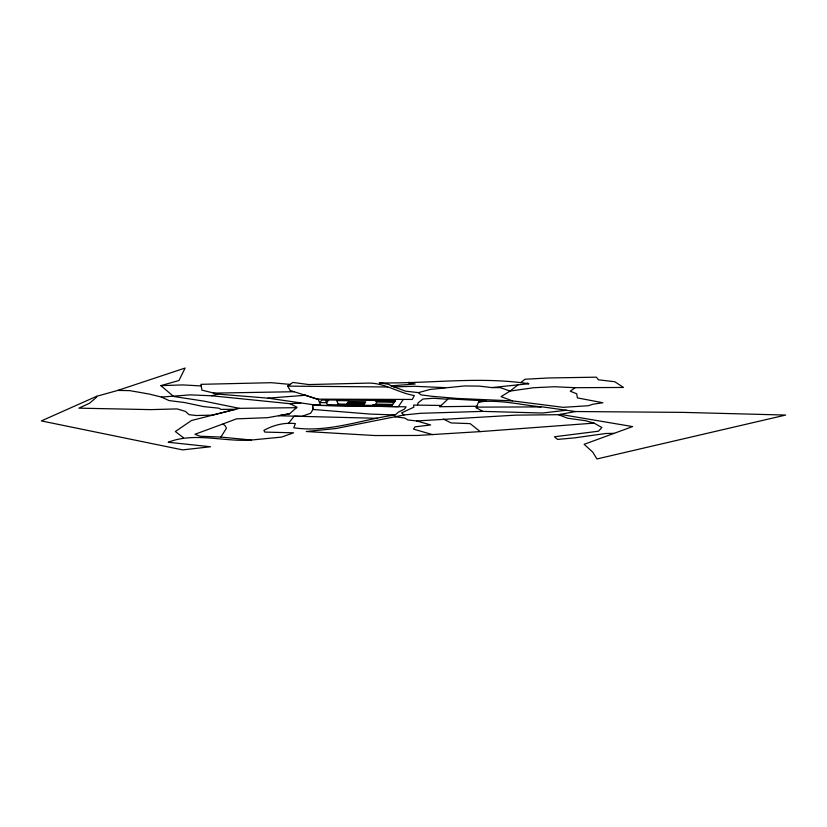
<?xml version="1.0" encoding="UTF-8"?>
<svg xmlns="http://www.w3.org/2000/svg" width="827" height="827" viewBox="0 0 827 827"><rect width="100%" height="100%" fill="white"/><g stroke="black" fill="none" stroke-linecap="round" stroke-linejoin="round"><path stroke-width="1.24" d="M417.449 405.127L418.121 402.863L422.959 399.027L433.472 398.252L447.748 399.255M476.238 407.763L478.575 401.943L486.297 400.899L448.193 398.831L439.871 406.708L476.724 406.264L476.238 407.763L482.865 411.381L542.574 413.024L566.381 410.244L575.468 411.536L682.709 412.373L785.65 415.061L596.949 458.954L592.711 452.08L584.141 444.326L632.603 426.577L560.303 414.368M220.892 437.07L226.443 428.221L225.14 425.76L222.99 423.951L194.965 434.278L200.175 436.232L220.892 437.07L251.315 440.036L281.48 437.111L293.585 432.81L264.754 432.087L263.906 430.371C273.592 425.047 284.333 422.328 295.363 423.61L293.771 427.766C328.03 432.955 361.492 419.609 395.161 414.947L398.376 412.146L404.548 409.055L406.088 406.822L312.585 405.292L312.513 404.63L268.051 398.149L217.832 394.097L201.912 390.127L200.992 384.328L271.463 382.694L290.163 384.41L292.81 382.446L308.822 384.555L368.832 383.087C384.886 383.077 398.707 392.939 414.327 395.554L412.27 399.451L317.392 399.152L290.153 390.478L287.734 386.126L290.163 384.41L287.734 386.126L387.677 386.974M403.287 399.42L398.335 406.688L312.585 405.292L312.957 409.458L310.632 413.273L301.762 416.374L278.544 415.733L289.595 413.758L297.027 407.246L289.977 403.7L211.65 395.782L190.324 394.872L161.399 397.053L149.294 394.065L129.674 390.623L117.713 390.437L96.604 396.319L41.35 420.912L182.643 449.888L210.534 446.766L168.201 442.259C194.707 431.849 223.828 442.083 251.315 440.036M344.89 404.961L345.49 404.145L338.15 404.031M348.477 400.082L347.981 400.754L336.744 400.568M345.397 405.768L348.518 401.519L365.751 401.798L362.639 406.047M372.47 405.406L373.06 404.599L392.329 404.91M376.192 400.33L375.551 401.198L394.82 401.519M288.354 423.548L294.154 416.177L377.329 418.307M439.871 406.708L441.194 405.457L413.665 405.075L413.82 407.194L401.643 412.849L404 414.968L420.736 413.293L482.865 411.381M409.2 382.188L408.424 382.808L415.195 384.017L391.161 385.837L388.628 384.307L379.314 382.849C428.986 383.831 479.453 376.182 528.67 383.728L491.817 387.584L479.412 386.126L464.619 385.94L430.205 389.424L418.472 392.629L405.416 391.15L391.161 385.837M520.741 382.601L524.99 379.242L548.487 377.97L596.381 377.174L598.469 379.81L614.74 381.712L623.486 387.46L575.044 387.698L554.441 386.736L533.673 387.729L510.042 391.078L501.09 396.64L512.399 400.878L563.177 407.339L588.369 405.726L592.918 404.217L602.914 402.749L577.432 397.901L576.688 393.766L570.268 391.223L575.044 387.698M518.002 384.844L510.042 391.078L500.469 387.656L491.827 387.584M222.99 423.951L236.46 418.865L267.721 417.666L289.595 413.758M117.713 390.437L185.114 368.046L178.942 380.513L160.883 385.63L173.598 396.474L203.835 401.105L239.365 408.331L296.604 407.69M211.65 395.782L217.832 394.097M239.365 408.331L191.523 420.498L175.345 431.518L183.367 437.71M404 414.968L336.227 428.489L306.259 431.518L375.169 435.55L417.645 435.467L480.208 431.611L594.075 423.124L601.891 427.487L598.479 431.208L554.452 436.77L557.584 439.406L574.269 437.907L605.912 433.482L614.079 433.358M394.748 416.736L404.651 418.007L407.876 419.961L416.684 420.953L515.831 415.133L558.494 414.709L575.468 411.536M478.575 401.943C499.415 399.482 520.307 404.692 540.972 406.905M268.051 398.149L305.442 395.275L318.292 399.431M289.977 403.7L300.77 403.08M160.883 385.63L182.798 384.917L201.126 385.93M393.476 386.85L414.896 386.302L445.164 387.636M213.335 393.125L294.133 391.719M476.455 407.122L542.595 406.905L566.381 410.244M394.272 402.263L377.04 401.984L375.479 404.103L392.711 404.393M347.733 402.584L364.976 402.863M346.958 403.638L364.19 403.927M346.182 404.703L363.415 404.982M512.399 400.878L457.207 398.438L432.376 396.35L420.912 394.851L418.472 392.629M395.161 414.947L370.785 414.12L312.957 409.458L312.513 404.63L320.38 404.579L318.168 399.141M594.075 423.124L585.516 420.705L567.549 418.214L558.494 414.709M416.684 420.953L430.64 424.944L415.051 426.846L413.5 429.12L432.593 434.64M303.53 394.644L305.442 395.275M161.399 397.053L169.07 400.588L184.566 402.532L203.638 406.605L218.938 408.197L220.861 409.396L235.612 409.272L212.312 415.144L196.061 415.505L189.001 414.658L185.455 411.412L177.092 408.9L150.762 409.623L78.875 408.156L89.595 403.214L96.604 397.156L96.604 396.319M443.479 419.113L451.18 422.938L470.139 423.62L480.208 431.611M527.409 383.066L528.67 383.728M336.517 400.01L338.491 404.858M321.713 400.01L319.853 402.553L326.748 402.666L328.608 400.123L321.713 400.01M395.461 400.65L391.74 405.726L327.337 404.672L325.414 399.948L395.461 400.65"/></g></svg>
